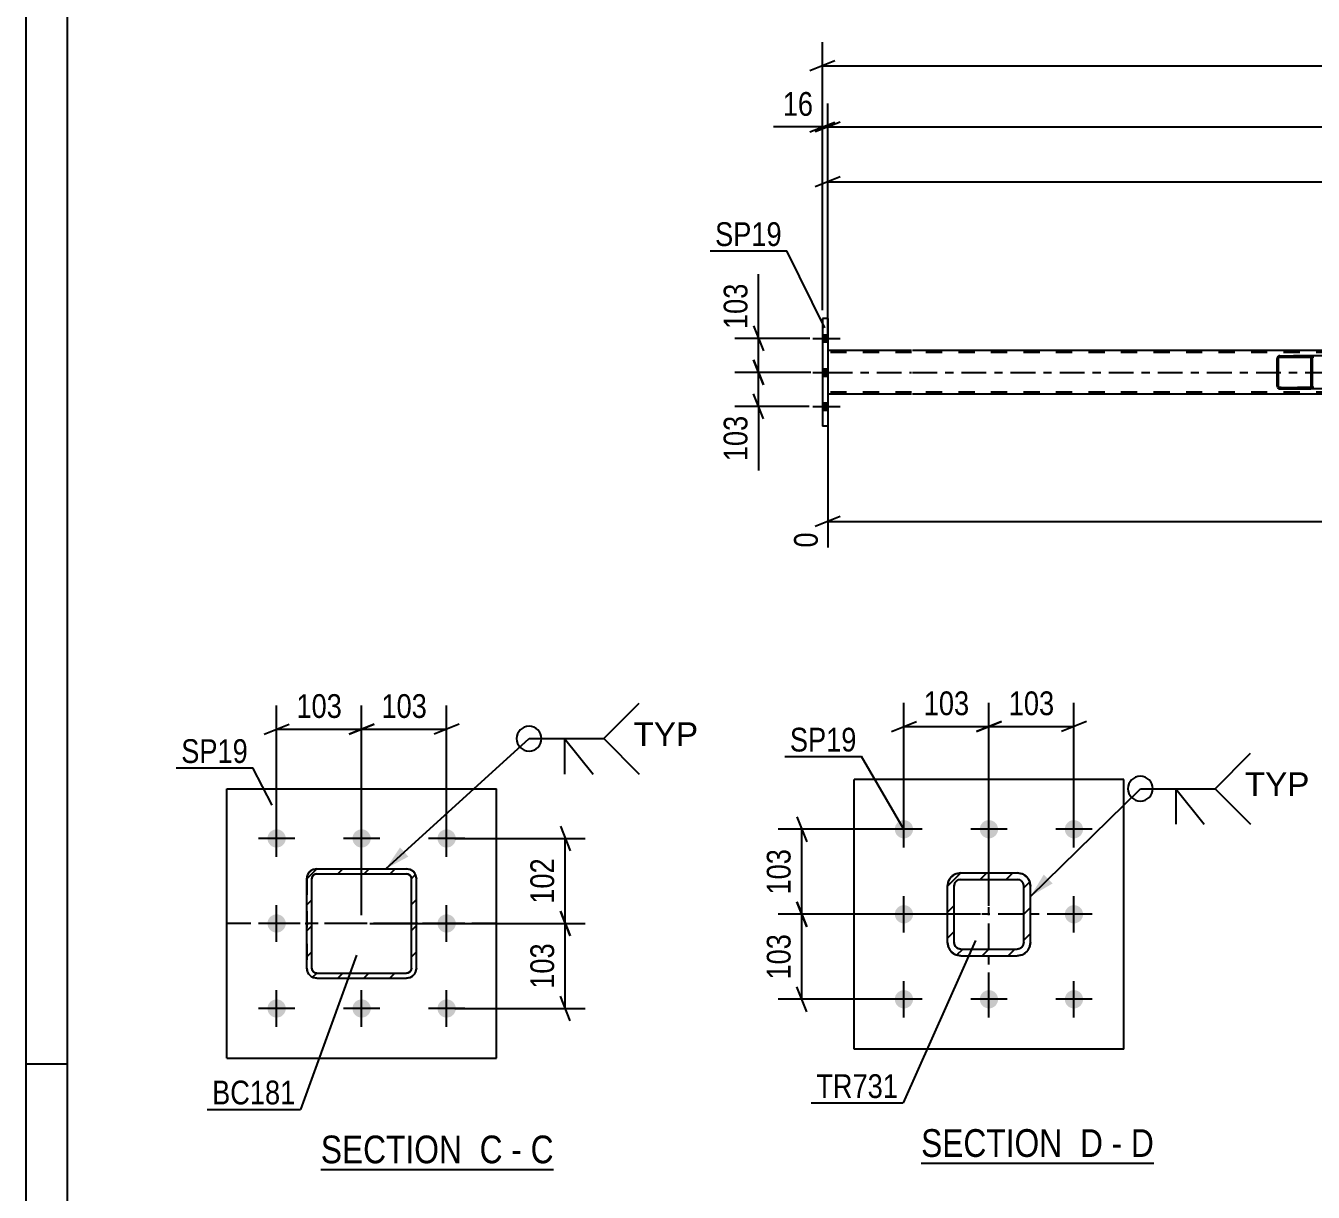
# Model space of a CAD drawing. Header units: millimetres. Extents: x 0 to 841, y 0 to 594.
# Drawn here: x 0 to 155.2, y 133.6 to 274.2 of the extents above; entities that cross this region are included whole.
import ezdxf

# ---------------------------------------------------------------- set-up
doc = ezdxf.new("R2010")
doc.units = ezdxf.units.MM
doc.linetypes.add('DXK_LINE_DOT2', pattern=[3.9198, 1.9599, -1.9599])
doc.linetypes.add('DXK_LINE_DOT3', pattern=[5.9187, 2.979, -0.9799, 0.9799, -0.9799])
doc.styles.add('Arial', font='ARIAL.TTF', dxfattribs={"height": 0.2})
doc.styles.add('Arial Narrow', font='ARIALN.TTF', dxfattribs={"height": 0.2})

# ---------------------------------------------------------------- blocks, each defined once
blk = doc.blocks.new('Unknown-318887466-18 - 7377')
at = {"color": 6, "linetype": 'Continuous'}
blk.add_line((107.96, 137.08), (136.03, 137.08), dxfattribs=at)
at = {"color": 0, "linetype": 'Continuous'}
for points in [[(126.07, 137.83), (126.07, 141.33), (107.96, 141.33), (107.96, 137.83)], [(129.89, 137.83), (129.89, 141.33), (127.12, 141.33), (127.12, 137.83)], [(132.21, 137.83), (132.21, 141.33), (130.94, 141.33), (130.94, 137.83)], [(136.03, 137.83), (136.03, 141.33), (133.26, 141.33), (133.26, 137.83)]]:
    blk.add_wipeout(points, dxfattribs=at)
at = {"color": 7, "linetype": 'Continuous', "style": 'Arial Narrow'}
for s, p in [('SECTION ', (107.96, 137.83)), ('D', (127.12, 137.83)), ('D', (133.26, 137.83)), ('-', (130.94, 137.83))]:
    blk.add_text(s, height=3.34, dxfattribs=at).set_placement(p)
blk = doc.blocks.new('Unknown-318887466-1133')
at = {"color": 5, "linetype": 'Continuous'}
for p, q in [((0, 594), (0, 0)), ((5, 589), (5, 5)), ((5, 149), (0, 149))]:
    blk.add_line(p, q, dxfattribs=at)
blk = doc.blocks.new('Unknown-318887466-13 - 2100')
at = {"color": 6, "linetype": 'Continuous'}
blk.add_line((35.58, 136.31), (63.65, 136.31), dxfattribs=at)
at = {"color": 0, "linetype": 'Continuous'}
for points in [[(53.68, 137.06), (53.68, 140.56), (35.58, 140.56), (35.58, 137.06)], [(57.5, 137.06), (57.5, 140.56), (54.73, 140.56), (54.73, 137.06)], [(59.83, 137.06), (59.83, 140.56), (58.55, 140.56), (58.55, 137.06)], [(63.65, 137.06), (63.65, 140.56), (60.88, 140.56), (60.88, 137.06)]]:
    blk.add_wipeout(points, dxfattribs=at)
at = {"color": 7, "linetype": 'Continuous', "style": 'Arial Narrow'}
for s, p in [('SECTION ', (35.58, 137.06)), ('C', (54.73, 137.06)), ('C', (60.88, 137.06)), ('-', (58.55, 137.06))]:
    blk.add_text(s, height=3.34, dxfattribs=at).set_placement(p)
blk = doc.blocks.new('Part-318887466-7411 - 7377')
at = {"color": 2, "linetype": 'Continuous'}
for p, q in [((132.39, 183.33), (99.89, 183.33)), ((99.89, 150.83), (99.89, 183.33)), ((132.39, 150.83), (132.39, 183.33)), ((132.39, 150.83), (99.89, 150.83))]:
    blk.add_line(p, q, dxfattribs=at)
blk = doc.blocks.new('Bolt-318887466-7487 - 7377')
at = {"linetype": 'Continuous'}
for points in [[(105.89, 176.23, -1), (105.89, 178.43, -1)], [(116.14, 176.23, -1), (116.14, 178.43, -1)], [(126.39, 176.23, -1), (126.39, 178.43, -1)], [(105.89, 165.98, -1), (105.89, 168.18, -1)], [(126.39, 165.98, -1), (126.39, 168.18, -1)], [(105.89, 155.73, -1), (105.89, 157.93, -1)], [(116.14, 155.73, -1), (116.14, 157.93, -1)], [(126.39, 155.73, -1), (126.39, 157.93, -1)]]:
    blk.add_hatch(color=1, dxfattribs=at).paths.add_polyline_path(points)
at = {"color": 1, "linetype": 'Continuous'}
for p, q in [((105.89, 175.13), (105.89, 179.53)), ((116.14, 175.13), (116.14, 179.53)), ((126.39, 175.13), (126.39, 179.53)), ((108.09, 177.33), (103.69, 177.33)), ((118.34, 177.33), (113.94, 177.33)), ((128.59, 177.33), (124.19, 177.33)), ((105.89, 164.88), (105.89, 169.28)), ((126.39, 164.88), (126.39, 169.28)), ((108.09, 167.08), (103.69, 167.08)), ((128.59, 167.08), (124.19, 167.08)), ((105.89, 154.63), (105.89, 159.03)), ((116.14, 154.63), (116.14, 159.03)), ((126.39, 154.63), (126.39, 159.03)), ((108.09, 156.83), (103.69, 156.83)), ((118.34, 156.83), (113.94, 156.83)), ((128.59, 156.83), (124.19, 156.83))]:
    blk.add_line(p, q, dxfattribs=at)
blk = doc.blocks.new('Part-318887466-7530 - 7377')
at = {"linetype": 'Continuous'}
h = blk.add_hatch(dxfattribs=at)
h.set_pattern_fill('', scale=0.7, style=0, pattern_type=0)
h.set_pattern_definition([(45, (112.7427, 172.0783), (-1.57154, 1.57154), [])])
h.paths.add_polyline_path([(119.54, 172.08), (112.74, 172.08), (112.13, 171.96), (111.61, 171.61), (111.26, 171.09), (111.14, 170.48), (111.14, 163.68), (111.26, 163.07), (111.61, 162.55), (112.13, 162.2), (112.74, 162.08), (119.54, 162.08), (120.15, 162.2), (120.67, 162.55), (121.02, 163.07), (121.14, 163.68), (121.14, 170.48), (121.02, 171.09), (120.67, 171.61), (120.15, 171.96)])
h.paths.add_polyline_path([(120.28, 170.78), (120.34, 170.48), (120.34, 163.68), (120.28, 163.37), (120.11, 163.11), (119.85, 162.94), (119.54, 162.88), (112.74, 162.88), (112.44, 162.94), (112.18, 163.11), (112, 163.37), (111.94, 163.68), (111.94, 170.48), (112, 170.78), (112.18, 171.04), (112.44, 171.22), (112.74, 171.28), (119.54, 171.28), (119.85, 171.22), (120.11, 171.04)])
at = {"color": 7, "linetype": 'DXK_LINE_DOT3'}
for p, q in [((116.14, 157.08), (116.14, 177.08)), ((126.14, 167.08), (106.14, 167.08))]:
    blk.add_line(p, q, dxfattribs=at)
at = {"color": 7, "linetype": 'DXK_LINE_DOT2'}
for p, q in [((111.14, 170.48), (111.26, 171.09)), ((112, 170.78), (111.94, 170.48)), ((112.13, 171.96), (112.74, 172.08)), ((112.74, 171.28), (112.44, 171.22)), ((112.74, 172.08), (119.54, 172.08)), ((112.74, 171.28), (119.54, 171.28)), ((119.54, 172.08), (120.15, 171.96)), ((119.85, 171.22), (119.54, 171.28)), ((120.34, 170.48), (120.28, 170.78)), ((121.02, 171.09), (121.14, 170.48)), ((111.14, 163.68), (111.14, 170.48)), ((111.94, 163.68), (111.94, 170.48)), ((120.34, 163.68), (120.34, 170.48)), ((121.14, 163.68), (121.14, 170.48)), ((111.26, 163.07), (111.14, 163.68)), ((111.94, 163.68), (112, 163.37)), ((120.28, 163.37), (120.34, 163.68)), ((121.14, 163.68), (121.02, 163.07)), ((112.74, 162.08), (112.13, 162.2)), ((112.44, 162.94), (112.74, 162.88)), ((112.74, 162.88), (119.54, 162.88)), ((112.74, 162.08), (119.54, 162.08)), ((119.54, 162.88), (119.85, 162.94)), ((120.15, 162.2), (119.54, 162.08))]:
    blk.add_line(p, q, dxfattribs=at)
at = {"color": 2, "linetype": 'Continuous'}
for p, q in [((111.26, 171.09), (111.14, 170.48)), ((111.94, 170.48), (112, 170.78)), ((112.74, 172.08), (112.13, 171.96)), ((112.44, 171.22), (112.74, 171.28)), ((112.74, 172.08), (119.54, 172.08)), ((112.74, 171.28), (119.54, 171.28)), ((120.15, 171.96), (119.54, 172.08)), ((119.54, 171.28), (119.85, 171.22)), ((120.28, 170.78), (120.34, 170.48)), ((121.14, 170.48), (121.02, 171.09)), ((111.14, 163.68), (111.14, 170.48)), ((111.94, 163.68), (111.94, 170.48)), ((120.34, 163.68), (120.34, 170.48)), ((121.14, 163.68), (121.14, 170.48)), ((111.14, 163.68), (111.26, 163.07)), ((112, 163.37), (111.94, 163.68)), ((120.34, 163.68), (120.28, 163.37)), ((121.02, 163.07), (121.14, 163.68)), ((112.13, 162.2), (112.74, 162.08)), ((112.74, 162.88), (112.44, 162.94)), ((112.74, 162.88), (119.54, 162.88)), ((112.74, 162.08), (119.54, 162.08)), ((119.85, 162.94), (119.54, 162.88)), ((119.54, 162.08), (120.15, 162.2))]:
    blk.add_line(p, q, dxfattribs=at)
at = {"color": 7, "linetype": 'DXK_LINE_DOT2'}
for centre, radius, start, end in [((112.74, 170.48), 1.6, 112.5, 157.5), ((112.74, 170.48), 0.8, 112.5, 157.5), ((119.54, 170.48), 0.8, 22.5, 67.5), ((119.54, 170.48), 1.6, 22.5, 67.5), ((112.74, 163.68), 1.6, 202.5, 247.5), ((112.74, 163.68), 0.8, 202.5, 247.5), ((119.54, 163.68), 0.8, 292.5, 337.5), ((119.54, 163.68), 1.6, 292.5, 337.5)]:
    blk.add_arc(centre, radius, start, end, dxfattribs=at)
at = {"color": 2, "linetype": 'Continuous'}
for centre, radius, start, end in [((112.74, 170.48), 1.6, 112.5, 157.5), ((112.74, 170.48), 0.8, 112.5, 157.5), ((119.54, 170.48), 0.8, 22.5, 67.5), ((119.54, 170.48), 1.6, 22.5, 67.5), ((112.74, 163.68), 1.6, 202.5, 247.5), ((112.74, 163.68), 0.8, 202.5, 247.5), ((119.54, 163.68), 0.8, 292.5, 337.5), ((119.54, 163.68), 1.6, 292.5, 337.5)]:
    blk.add_arc(centre, radius, start, end, dxfattribs=at)
blk = doc.blocks.new('Bolt-318887466-3123 - 3094')
at = {"linetype": 'Continuous'}
for points in [[(96.7, 236.07), (96.7, 236.95), (96.06, 236.95), (96.06, 236.07)], [(96.7, 236.07), (96.7, 236.95), (96.06, 236.95), (96.06, 236.07)], [(96.7, 236.07), (96.7, 236.95), (96.06, 236.95), (96.06, 236.07)], [(96.7, 231.97), (96.7, 232.85), (96.06, 232.85), (96.06, 231.97)], [(96.7, 231.97), (96.7, 232.85), (96.06, 232.85), (96.06, 231.97)], [(96.7, 227.87), (96.7, 228.75), (96.06, 228.75), (96.06, 227.87)], [(96.7, 227.87), (96.7, 228.75), (96.06, 228.75), (96.06, 227.87)], [(96.7, 227.87), (96.7, 228.75), (96.06, 228.75), (96.06, 227.87)]]:
    blk.add_hatch(color=1, dxfattribs=at).paths.add_polyline_path(points)
at = {"color": 1, "linetype": 'Continuous'}
for p, q in [((94.9, 236.51), (98.22, 236.51)), ((94.9, 236.51), (98.22, 236.51)), ((94.9, 236.51), (98.22, 236.51)), ((96.06, 236.95), (96.7, 236.95)), ((96.06, 236.95), (96.7, 236.95)), ((96.06, 236.95), (96.7, 236.95)), ((96.06, 236.07), (96.7, 236.07)), ((96.06, 236.07), (96.7, 236.07)), ((96.06, 236.07), (96.7, 236.07)), ((94.9, 232.41), (98.22, 232.41)), ((94.9, 232.41), (98.22, 232.41)), ((96.06, 232.85), (96.7, 232.85)), ((96.06, 232.85), (96.7, 232.85)), ((96.06, 231.97), (96.7, 231.97)), ((96.06, 231.97), (96.7, 231.97)), ((94.9, 228.31), (98.22, 228.31)), ((94.9, 228.31), (98.22, 228.31)), ((94.9, 228.31), (98.22, 228.31)), ((96.06, 228.75), (96.7, 228.75)), ((96.06, 228.75), (96.7, 228.75)), ((96.06, 228.75), (96.7, 228.75)), ((96.06, 227.87), (96.7, 227.87)), ((96.06, 227.87), (96.7, 227.87)), ((96.06, 227.87), (96.7, 227.87))]:
    blk.add_line(p, q, dxfattribs=at)
blk = doc.blocks.new('Part-318887466-3238 - 3094')
at = {"linetype": 'Continuous'}
h = blk.add_hatch(dxfattribs=at)
h.set_pattern_fill('', scale=0.7, style=0, pattern_type=0)
h.set_pattern_definition([(45, (155.1198, 234.2122), (-1.57154, 1.57154), [])])
h.paths.add_polyline_path([(155.15, 234.09), (155.12, 234.21), (155.05, 234.32), (154.94, 234.39), (154.81, 234.41), (151.23, 234.41), (151.1, 234.39), (150.99, 234.32), (150.91, 234.21), (150.89, 234.09), (150.89, 230.73), (150.91, 230.61), (150.99, 230.5), (151.1, 230.43), (151.23, 230.41), (154.81, 230.41), (154.94, 230.43), (155.05, 230.5), (155.12, 230.61), (155.15, 230.73)])
h.paths.add_polyline_path([(154.96, 230.67), (154.93, 230.62), (154.87, 230.58), (154.81, 230.57), (151.23, 230.57), (151.16, 230.58), (151.11, 230.62), (151.07, 230.67), (151.06, 230.73), (151.06, 234.09), (151.07, 234.15), (151.11, 234.2), (151.16, 234.24), (151.23, 234.25), (154.81, 234.25), (154.87, 234.24), (154.93, 234.2), (154.96, 234.15), (154.98, 234.09), (154.98, 230.73)])
at = {"color": 2, "linetype": 'Continuous'}
for p, q in [((150.91, 234.21), (150.89, 234.09)), ((150.89, 230.73), (150.89, 234.09)), ((151.06, 234.09), (151.07, 234.15)), ((151.06, 230.73), (151.06, 234.09)), ((151.07, 234.15), (151.11, 234.2)), ((151.23, 234.41), (151.1, 234.39)), ((151.11, 234.2), (151.16, 234.24)), ((151.16, 234.24), (151.23, 234.25)), ((151.23, 234.41), (154.81, 234.41)), ((151.23, 234.25), (154.81, 234.25)), ((162.5, 234.41), (154.81, 234.41)), ((154.94, 234.39), (154.81, 234.41)), ((154.81, 234.25), (154.87, 234.24)), ((154.87, 234.24), (154.93, 234.2)), ((154.93, 234.2), (154.96, 234.15)), ((154.96, 234.15), (154.98, 234.09)), ((154.98, 230.73), (154.98, 234.09)), ((155.15, 234.09), (155.12, 234.21)), ((155.15, 230.73), (155.15, 234.09)), ((150.89, 230.73), (150.91, 230.61)), ((151.07, 230.67), (151.06, 230.73)), ((151.11, 230.62), (151.07, 230.67)), ((151.1, 230.43), (151.23, 230.41)), ((151.16, 230.58), (151.11, 230.62)), ((151.23, 230.57), (151.16, 230.58)), ((151.23, 230.57), (154.81, 230.57)), ((151.23, 230.41), (154.81, 230.41)), ((154.87, 230.58), (154.81, 230.57)), ((154.81, 230.41), (154.94, 230.43)), ((162.5, 230.41), (154.81, 230.41)), ((154.93, 230.62), (154.87, 230.58)), ((154.96, 230.67), (154.93, 230.62)), ((154.98, 230.73), (154.96, 230.67)), ((155.12, 230.61), (155.15, 230.73))]:
    blk.add_line(p, q, dxfattribs=at)
at = {"color": 7, "linetype": 'DXK_LINE_DOT2'}
for p, q in [((154.81, 234.41), (151.23, 234.41)), ((163.15, 234.25), (151.23, 234.25)), ((159.24, 234.09), (159.26, 234.21)), ((159.24, 230.73), (159.24, 234.09)), ((159.42, 234.15), (159.41, 234.09)), ((159.41, 230.73), (159.41, 234.09)), ((159.46, 234.2), (159.42, 234.15)), ((159.45, 234.39), (159.58, 234.41)), ((159.51, 234.24), (159.46, 234.2)), ((159.58, 234.25), (159.51, 234.24)), ((163.15, 234.41), (162.5, 234.41)), ((163.15, 234.41), (163.28, 234.39)), ((163.22, 234.24), (163.15, 234.25)), ((163.27, 234.2), (163.22, 234.24)), ((163.31, 234.15), (163.27, 234.2)), ((163.32, 234.09), (163.31, 234.15)), ((163.32, 230.73), (163.32, 234.09)), ((163.47, 234.21), (163.49, 234.09)), ((163.49, 230.73), (163.49, 234.09)), ((163.15, 230.57), (151.23, 230.57)), ((154.81, 230.41), (151.23, 230.41)), ((159.26, 230.61), (159.24, 230.73)), ((159.41, 230.73), (159.42, 230.67)), ((159.42, 230.67), (159.46, 230.62)), ((159.58, 230.41), (159.45, 230.43)), ((159.46, 230.62), (159.47, 230.61)), ((159.47, 230.61), (159.51, 230.58)), ((159.51, 230.58), (159.58, 230.57)), ((163.15, 230.41), (162.5, 230.41)), ((163.15, 230.57), (163.22, 230.58)), ((163.28, 230.43), (163.15, 230.41)), ((163.22, 230.58), (163.27, 230.62)), ((163.27, 230.62), (163.31, 230.67)), ((163.31, 230.67), (163.32, 230.73)), ((163.49, 230.71), (163.47, 230.61)), ((163.49, 230.73), (163.49, 230.71))]:
    blk.add_line(p, q, dxfattribs=at)
at = {"color": 2, "linetype": 'Continuous'}
for centre, start, end in [((151.22, 234.08), 110.7583, 155.68), ((154.82, 234.08), 24.32, 69.2417), ((151.22, 230.74), 204.32, 249.2417), ((154.82, 230.74), 290.7583, 335.68)]:
    blk.add_arc(centre, 0.331, start, end, dxfattribs=at)
at = {"color": 7, "linetype": 'DXK_LINE_DOT2'}
for centre, start, end in [((159.57, 234.08), 110.7583, 155.68), ((163.17, 234.08), 24.32, 69.2417), ((159.57, 230.74), 204.32, 249.2417), ((163.17, 230.74), 290.7583, 335.68)]:
    blk.add_arc(centre, 0.331, start, end, dxfattribs=at)
blk = doc.blocks.new('Part-318887466-3174 - 3094')
at = {"color": 2, "linetype": 'Continuous'}
for p, q in [((106.82, 235.05), (96.7, 235.05)), ((244.7, 235.05), (106.92, 235.05)), ((106.82, 229.77), (96.7, 229.77)), ((244.7, 229.77), (106.92, 229.77))]:
    blk.add_line(p, q, dxfattribs=at)
at = {"color": 7, "linetype": 'DXK_LINE_DOT2'}
for p, q in [((96.7, 235.05), (96.7, 229.77)), ((106.82, 234.81), (96.7, 234.81)), ((769.03, 234.81), (106.92, 234.81)), ((106.82, 230.01), (96.7, 230.01)), ((769.03, 230.01), (106.92, 230.01))]:
    blk.add_line(p, q, dxfattribs=at)
at = {"color": 7, "linetype": 'DXK_LINE_DOT3'}
for p, q in [((96.7, 232.41), (106.82, 232.41)), ((106.92, 232.41), (769.03, 232.41))]:
    blk.add_line(p, q, dxfattribs=at)
blk = doc.blocks.new('Part-318887466-3244 - 3094')
at = {"color": 2, "linetype": 'Continuous'}
for p, q in [((96.7, 238.91), (96.06, 238.91)), ((96.06, 238.91), (96.06, 225.91)), ((96.7, 238.91), (96.7, 225.91)), ((96.7, 225.91), (96.06, 225.91))]:
    blk.add_line(p, q, dxfattribs=at)
blk = doc.blocks.new('Part-318887466-2127 - 2100')
at = {"linetype": 'Continuous'}
for points in [[(33.9, 165.87, -1), (33.9, 166.07, -1)], [(47.1, 165.87, -1), (47.1, 166.07, -1)]]:
    blk.add_hatch(color=30, dxfattribs=at).paths.add_polyline_path(points)
at = {"color": 2, "linetype": 'Continuous'}
for p, q in [((24.25, 149.72), (24.25, 182.22)), ((24.25, 182.22), (56.75, 182.22)), ((56.75, 149.72), (56.75, 182.22)), ((24.25, 149.72), (56.75, 149.72))]:
    blk.add_line(p, q, dxfattribs=at)
at = {"color": 7, "linetype": 'DXK_LINE_DOT3'}
blk.add_line((56.75, 165.97), (24.25, 165.97), dxfattribs=at)
at = {"color": 30, "linetype": 'DXK_LINE_DOT3'}
blk.add_line((47.1, 165.97), (33.9, 165.97), dxfattribs=at)
at = {"color": 30, "linetype": 'Continuous'}
for centre in [(33.9, 165.97), (47.1, 165.97)]:
    blk.add_circle(centre, 0.1, dxfattribs=at)
blk = doc.blocks.new('Bolt-318887466-2111 - 2100')
at = {"linetype": 'Continuous'}
for points in [[(30.25, 175.12, -1), (30.25, 177.32, -1)], [(40.5, 175.12, -1), (40.5, 177.32, -1)], [(50.75, 175.12, -1), (50.75, 177.32, -1)], [(30.25, 164.87, -1), (30.25, 167.07, -1)], [(50.75, 164.87, -1), (50.75, 167.07, -1)], [(30.25, 154.62, -1), (30.25, 156.82, -1)], [(40.5, 154.62, -1), (40.5, 156.82, -1)], [(50.75, 154.62, -1), (50.75, 156.82, -1)]]:
    blk.add_hatch(color=1, dxfattribs=at).paths.add_polyline_path(points)
at = {"color": 1, "linetype": 'Continuous'}
for p, q in [((30.25, 174.02), (30.25, 178.42)), ((40.5, 174.02), (40.5, 178.42)), ((50.75, 174.02), (50.75, 178.42)), ((32.45, 176.22), (28.05, 176.22)), ((42.7, 176.22), (38.3, 176.22)), ((52.95, 176.22), (48.55, 176.22)), ((30.25, 163.77), (30.25, 168.17)), ((50.75, 163.77), (50.75, 168.17)), ((32.45, 165.97), (28.05, 165.97)), ((52.95, 165.97), (48.55, 165.97)), ((30.25, 153.52), (30.25, 157.92)), ((40.5, 153.52), (40.5, 157.92)), ((50.75, 153.52), (50.75, 157.92)), ((32.45, 155.72), (28.05, 155.72)), ((42.7, 155.72), (38.3, 155.72)), ((52.95, 155.72), (48.55, 155.72))]:
    blk.add_line(p, q, dxfattribs=at)
blk = doc.blocks.new('Part-318887466-2219 - 2100')
at = {"linetype": 'Continuous'}
h = blk.add_hatch(dxfattribs=at)
h.set_pattern_fill('', scale=0.7, style=0, pattern_type=0)
h.set_pattern_definition([(45, (35.1023, 172.5697), (-1.57154, 1.57154), [])])
h.paths.add_polyline_path([(45.9, 172.57), (35.1, 172.57), (34.64, 172.48), (34.25, 172.22), (33.99, 171.83), (33.9, 171.37), (33.9, 160.57), (33.99, 160.11), (34.25, 159.72), (34.64, 159.46), (35.1, 159.37), (45.9, 159.37), (46.36, 159.46), (46.75, 159.72), (47.01, 160.11), (47.1, 160.57), (47.1, 171.37), (47.01, 171.83), (46.75, 172.22), (46.36, 172.48)])
h.paths.add_polyline_path([(46.46, 171.6), (46.5, 171.37), (46.5, 160.57), (46.46, 160.34), (46.33, 160.15), (46.13, 160.02), (45.9, 159.97), (35.1, 159.97), (34.87, 160.02), (34.68, 160.15), (34.55, 160.34), (34.5, 160.57), (34.5, 171.37), (34.55, 171.6), (34.68, 171.79), (34.87, 171.92), (35.1, 171.97), (45.9, 171.97), (46.13, 171.92), (46.33, 171.79)])
at = {"color": 7, "linetype": 'DXK_LINE_DOT2'}
for p, q in [((34.64, 172.48), (35.1, 172.57)), ((35.1, 172.57), (45.9, 172.57)), ((45.9, 172.57), (46.36, 172.48)), ((33.9, 171.37), (33.99, 171.83)), ((33.9, 171.37), (33.9, 160.57)), ((34.55, 171.6), (34.5, 171.37)), ((34.5, 160.57), (34.5, 171.37)), ((34.68, 171.79), (34.55, 171.6)), ((34.87, 171.92), (34.68, 171.79)), ((35.1, 171.97), (34.87, 171.92)), ((35.1, 171.97), (45.9, 171.97)), ((46.13, 171.92), (45.9, 171.97)), ((46.33, 171.79), (46.13, 171.92)), ((46.46, 171.6), (46.33, 171.79)), ((46.5, 171.37), (46.46, 171.6)), ((46.5, 160.57), (46.5, 171.37)), ((47.01, 171.83), (47.1, 171.37)), ((47.1, 160.57), (47.1, 171.37)), ((33.99, 160.11), (33.9, 160.57)), ((34.5, 160.57), (34.55, 160.34)), ((34.55, 160.34), (34.68, 160.15)), ((34.68, 160.15), (34.87, 160.02)), ((34.87, 160.02), (35.1, 159.97)), ((35.1, 159.97), (45.9, 159.97)), ((45.9, 159.97), (46.13, 160.02)), ((46.13, 160.02), (46.33, 160.15)), ((46.33, 160.15), (46.46, 160.34)), ((46.46, 160.34), (46.5, 160.57)), ((47.1, 160.57), (47.01, 160.11)), ((35.1, 159.37), (34.64, 159.46)), ((35.1, 159.37), (45.9, 159.37)), ((46.36, 159.46), (45.9, 159.37))]:
    blk.add_line(p, q, dxfattribs=at)
at = {"color": 2, "linetype": 'Continuous'}
for p, q in [((35.1, 172.57), (34.64, 172.48)), ((35.1, 172.57), (35.1, 172.57)), ((35.1, 172.57), (45.9, 172.57)), ((45.9, 172.57), (45.9, 172.57)), ((46.36, 172.48), (45.9, 172.57)), ((33.99, 171.83), (33.9, 171.37)), ((33.9, 171.37), (33.9, 171.37)), ((33.9, 160.57), (33.9, 171.37)), ((34.5, 171.37), (34.55, 171.6)), ((34.5, 171.37), (34.5, 171.37)), ((34.5, 160.57), (34.5, 171.37)), ((34.55, 171.6), (34.68, 171.79)), ((34.68, 171.79), (34.87, 171.92)), ((34.87, 171.92), (35.1, 171.97)), ((35.1, 171.97), (35.1, 171.97)), ((35.1, 171.97), (45.9, 171.97)), ((45.9, 171.97), (45.9, 171.97)), ((45.9, 171.97), (46.13, 171.92)), ((46.13, 171.92), (46.33, 171.79)), ((46.33, 171.79), (46.46, 171.6)), ((46.46, 171.6), (46.5, 171.37)), ((46.5, 171.37), (46.5, 171.37)), ((46.5, 160.57), (46.5, 171.37)), ((47.1, 171.37), (47.01, 171.83)), ((47.1, 171.37), (47.1, 171.37)), ((47.1, 160.57), (47.1, 171.37)), ((33.9, 160.57), (33.9, 160.57)), ((33.9, 160.57), (33.99, 160.11)), ((34.5, 160.57), (34.5, 160.57)), ((34.55, 160.34), (34.5, 160.57)), ((34.68, 160.15), (34.55, 160.34)), ((34.87, 160.02), (34.68, 160.15)), ((35.1, 159.97), (34.87, 160.02)), ((35.1, 159.97), (35.1, 159.97)), ((35.1, 159.97), (45.9, 159.97)), ((46.13, 160.02), (45.9, 159.97)), ((45.9, 159.97), (45.9, 159.97)), ((46.33, 160.15), (46.13, 160.02)), ((46.46, 160.34), (46.33, 160.15)), ((46.5, 160.57), (46.46, 160.34)), ((46.5, 160.57), (46.5, 160.57)), ((47.01, 160.11), (47.1, 160.57)), ((47.1, 160.57), (47.1, 160.57)), ((34.64, 159.46), (35.1, 159.37)), ((35.1, 159.37), (35.1, 159.37)), ((35.1, 159.37), (45.9, 159.37)), ((45.9, 159.37), (46.36, 159.46)), ((45.9, 159.37), (45.9, 159.37))]:
    blk.add_line(p, q, dxfattribs=at)
at = {"color": 7, "linetype": 'DXK_LINE_DOT3'}
blk.add_line((40.5, 165.97), (40.5, 165.97), dxfattribs=at)
at = {"color": 7, "linetype": 'DXK_LINE_DOT2'}
for centre, start, end in [((35.1, 171.37), 112.5, 157.5), ((45.9, 171.37), 22.5, 67.5), ((35.1, 160.57), 202.5, 247.5), ((45.9, 160.57), 292.5, 337.5)]:
    blk.add_arc(centre, 1.2, start, end, dxfattribs=at)
at = {"color": 2, "linetype": 'Continuous'}
for centre, start, end in [((35.1, 171.37), 112.5, 157.5), ((45.9, 171.37), 22.5, 67.5), ((35.1, 160.57), 202.5, 247.5), ((45.9, 160.57), 292.5, 337.5)]:
    blk.add_arc(centre, 1.2, start, end, dxfattribs=at)
blk = doc.blocks.new('StraightDimension-318887466-7549 - 7377')
at = {"color": 7, "linetype": 'Continuous'}
for p, q in [((116.14, 168.08), (116.14, 192.58)), ((126.39, 178.33), (126.39, 192.58)), ((114.64, 189.13), (117.64, 190.33)), ((116.14, 189.73), (126.39, 189.73)), ((127.89, 190.33), (124.89, 189.13))]:
    blk.add_line(p, q, dxfattribs=at)
at = {"color": 0}
blk.add_wipeout([(124.61, 190.48), (124.61, 194.68), (117.93, 194.68), (117.93, 190.48)], dxfattribs=at)
at = {"color": 3, "style": 'Arial Narrow'}
blk.add_text('103', height=2.863, dxfattribs=at).set_placement((118.53, 191.08))
blk = doc.blocks.new('StraightDimension-318887466-7562 - 7377')
at = {"color": 7, "linetype": 'Continuous'}
for p, q in [((105.89, 178.33), (105.89, 192.58)), ((116.14, 168.08), (116.14, 192.58)), ((104.39, 189.13), (107.39, 190.33)), ((105.89, 189.73), (116.14, 189.73)), ((117.64, 190.33), (114.64, 189.13))]:
    blk.add_line(p, q, dxfattribs=at)
at = {"color": 0}
blk.add_wipeout([(114.36, 190.48), (114.36, 194.68), (107.68, 194.68), (107.68, 190.48)], dxfattribs=at)
at = {"color": 3, "style": 'Arial Narrow'}
blk.add_text('103', height=2.863, dxfattribs=at).set_placement((108.28, 191.08))
blk = doc.blocks.new('StraightDimension-318887466-7576 - 7377')
at = {"color": 7, "linetype": 'Continuous'}
for p, q in [((92.97, 178.83), (94.17, 175.83)), ((104.89, 177.33), (90.72, 177.33)), ((93.57, 167.08), (93.57, 177.33)), ((94.17, 165.58), (92.97, 168.58)), ((115.14, 167.08), (90.72, 167.08))]:
    blk.add_line(p, q, dxfattribs=at)
at = {"color": 0}
blk.add_wipeout([(92.82, 175.55), (88.62, 175.55), (88.62, 168.86), (92.82, 168.86)], dxfattribs=at)
at = {"color": 3, "style": 'Arial Narrow'}
blk.add_text('103', height=2.863, rotation=90.0002, dxfattribs=at).set_placement((92.22, 169.46))
blk = doc.blocks.new('StraightDimension-318887466-7589 - 7377')
at = {"color": 7, "linetype": 'Continuous'}
for p, q in [((92.97, 168.58), (94.17, 165.58)), ((115.14, 167.08), (90.72, 167.08)), ((93.57, 156.83), (93.57, 167.08)), ((104.89, 156.83), (90.72, 156.83)), ((94.17, 155.33), (92.97, 158.33))]:
    blk.add_line(p, q, dxfattribs=at)
at = {"color": 0}
blk.add_wipeout([(92.82, 165.3), (88.62, 165.3), (88.62, 158.61), (92.82, 158.61)], dxfattribs=at)
at = {"color": 3, "style": 'Arial Narrow'}
blk.add_text('103', height=2.863, rotation=90.0002, dxfattribs=at).set_placement((92.22, 159.21))
blk = doc.blocks.new('StraightDimension-318887466-3461 - 3094')
at = {"color": 7, "linetype": 'Continuous'}
for p, q in [((87.77, 238.01), (88.97, 235.01)), ((94.53, 236.51), (85.52, 236.51)), ((88.37, 232.41), (88.37, 236.51)), ((88.97, 230.91), (87.77, 233.91)), ((94.66, 232.41), (85.52, 232.41))]:
    blk.add_line(p, q, dxfattribs=at)
at = {"color": 0}
blk.add_wipeout([(87.62, 243.72), (83.42, 243.72), (83.42, 237.03), (87.62, 237.03)], dxfattribs=at)
at = {"color": 7, "linetype": 'Continuous'}
blk.add_line((88.37, 236.51), (88.37, 244.24), dxfattribs=at)
blk.add_line((88.37, 236.51), (88.37, 244.24), dxfattribs=at)
at = {"color": 3, "style": 'Arial Narrow'}
blk.add_text('103', height=2.863, rotation=90.0002, dxfattribs=at).set_placement((87.02, 237.63))
blk = doc.blocks.new('StraightDimension-318887466-3456 - 3094')
at = {"color": 7, "linetype": 'Continuous'}
for p, q in [((96.7, 236.05), (96.7, 258.22)), ((245.5, 244.45), (245.5, 258.22)), ((98.2, 255.97), (95.2, 254.77)), ((96.7, 255.37), (245.5, 255.37)), ((244, 254.77), (247, 255.97))]:
    blk.add_line(p, q, dxfattribs=at)
at = {"color": 0}
blk.add_wipeout([(175.36, 256.12), (175.36, 260.32), (166.84, 260.32), (166.84, 256.12)], dxfattribs=at)
at = {"color": 3, "style": 'Arial Narrow'}
blk.add_text('3793', height=2.863, dxfattribs=at).set_placement((167.44, 256.72))
blk = doc.blocks.new('StraightDimension-318887466-3431 - 3094')
at = {"color": 7, "linetype": 'Continuous'}
for p, q in [((96.06, 239.91), (96.06, 272.21)), ((97.56, 269.96), (94.56, 268.76)), ((96.06, 269.36), (779.89, 269.36))]:
    blk.add_line(p, q, dxfattribs=at)
blk = doc.blocks.new('StraightDimension-318887466-3474 - 3094')
at = {"color": 7, "linetype": 'Continuous'}
for p, q in [((87.77, 233.91), (88.97, 230.91)), ((94.66, 232.41), (85.52, 232.41)), ((88.37, 228.31), (88.37, 232.41)), ((88.97, 226.81), (87.77, 229.81)), ((94.47, 228.31), (85.52, 228.31))]:
    blk.add_line(p, q, dxfattribs=at)
at = {"color": 0}
blk.add_wipeout([(87.62, 227.78), (83.42, 227.78), (83.42, 221.1), (87.62, 221.1)], dxfattribs=at)
at = {"color": 7, "linetype": 'Continuous'}
blk.add_line((88.37, 228.31), (88.37, 220.58), dxfattribs=at)
blk.add_line((88.37, 228.31), (88.37, 220.58), dxfattribs=at)
at = {"color": 3, "style": 'Arial Narrow'}
blk.add_text('103', height=2.863, rotation=90.0002, dxfattribs=at).set_placement((87.02, 221.7))
blk = doc.blocks.new('StraightDimension-318887466-3550 - 3094')
at = {"color": 7, "linetype": 'Continuous'}
for p, q in [((96.7, 228.77), (96.7, 211.29)), ((245.5, 220.37), (245.5, 205.81)), ((98.2, 215.02), (95.2, 213.82)), ((96.7, 214.42), (245.5, 214.42)), ((244, 213.82), (247, 215.02))]:
    blk.add_line(p, q, dxfattribs=at)
at = {"color": 0}
blk.add_wipeout([(175.36, 215.17), (175.36, 219.37), (166.84, 219.37), (166.84, 215.17)], dxfattribs=at)
at = {"color": 0, "linetype": 'Continuous'}
for points in [[(96.1, 213.72), (91.9, 213.72), (91.9, 210.69), (96.1, 210.69)], [(244.9, 213.72), (240.7, 213.72), (240.7, 205.21), (244.9, 205.21)]]:
    blk.add_wipeout(points, dxfattribs=at)
at = {"color": 3, "style": 'Arial Narrow'}
blk.add_text('3793', height=2.863, dxfattribs=at).set_placement((167.44, 215.77))
at = {"color": 3, "linetype": 'Continuous', "style": 'Arial Narrow'}
for s, height, p in [('0', 2.86, (95.5, 211.29)), ('3793', 2.863, (244.3, 205.81))]:
    blk.add_text(s, height=height, rotation=90.0002, dxfattribs=at).set_placement(p)
blk = doc.blocks.new('StraightDimension-318887466-10045 - 3094')
at = {"color": 7, "linetype": 'Continuous'}
for p, q in [((96.7, 239.91), (96.7, 264.84)), ((98.2, 262.59), (95.2, 261.39)), ((96.7, 261.99), (779.25, 261.99))]:
    blk.add_line(p, q, dxfattribs=at)
blk = doc.blocks.new('StraightDimension-318887466-10046 - 3094')
at = {"color": 7, "linetype": 'Continuous'}
for p, q in [((96.06, 239.91), (96.06, 264.84)), ((96.7, 239.91), (96.7, 264.84)), ((94.56, 261.39), (97.56, 262.59)), ((98.2, 262.59), (95.2, 261.39)), ((96.06, 261.99), (96.7, 261.99))]:
    blk.add_line(p, q, dxfattribs=at)
at = {"color": 0}
blk.add_wipeout([(95.53, 262.74), (95.53, 266.94), (90.68, 266.94), (90.68, 262.74)], dxfattribs=at)
at = {"color": 7, "linetype": 'Continuous'}
blk.add_line((96.06, 261.99), (90.15, 261.99), dxfattribs=at)
blk.add_line((96.06, 261.99), (90.15, 261.99), dxfattribs=at)
at = {"color": 3, "style": 'Arial Narrow'}
blk.add_text('16', height=2.863, dxfattribs=at).set_placement((91.28, 263.34))
blk = doc.blocks.new('StraightDimension-318887466-2309 - 2100')
at = {"color": 7, "linetype": 'Continuous'}
for p, q in [((30.25, 177.22), (30.25, 192.25)), ((40.5, 166.97), (40.5, 192.25)), ((28.75, 188.8), (31.75, 190)), ((42, 190), (39, 188.8)), ((30.25, 189.4), (40.5, 189.4))]:
    blk.add_line(p, q, dxfattribs=at)
at = {"color": 0}
blk.add_wipeout([(38.72, 190.15), (38.72, 194.35), (32.04, 194.35), (32.04, 190.15)], dxfattribs=at)
at = {"color": 3, "style": 'Arial Narrow'}
blk.add_text('103', height=2.863, dxfattribs=at).set_placement((32.64, 190.75))
blk = doc.blocks.new('StraightDimension-318887466-2317 - 2100')
at = {"color": 7, "linetype": 'Continuous'}
for p, q in [((40.5, 166.97), (40.5, 192.25)), ((50.75, 177.22), (50.75, 192.25)), ((39, 188.8), (42, 190)), ((52.25, 190), (49.25, 188.8)), ((40.5, 189.4), (50.75, 189.4))]:
    blk.add_line(p, q, dxfattribs=at)
at = {"color": 0}
blk.add_wipeout([(48.97, 190.15), (48.97, 194.35), (42.29, 194.35), (42.29, 190.15)], dxfattribs=at)
at = {"color": 3, "style": 'Arial Narrow'}
blk.add_text('103', height=2.863, dxfattribs=at).set_placement((42.89, 190.75))
blk = doc.blocks.new('StraightDimension-318887466-2292 - 2100')
at = {"color": 7, "linetype": 'Continuous'}
for p, q in [((64.46, 167.47), (65.66, 164.47)), ((41.5, 165.97), (67.46, 165.97)), ((65.06, 155.72), (65.06, 165.97)), ((65.66, 154.22), (64.46, 157.22)), ((51.75, 155.72), (67.46, 155.72))]:
    blk.add_line(p, q, dxfattribs=at)
at = {"color": 0}
blk.add_wipeout([(64.31, 164.19), (60.11, 164.19), (60.11, 157.5), (64.31, 157.5)], dxfattribs=at)
at = {"color": 3, "style": 'Arial Narrow'}
blk.add_text('103', height=2.863, rotation=90.0002, dxfattribs=at).set_placement((63.71, 158.1))
blk = doc.blocks.new('StraightDimension-318887466-2300 - 2100')
at = {"color": 7, "linetype": 'Continuous'}
for p, q in [((64.46, 177.72), (65.66, 174.72)), ((51.75, 176.22), (67.46, 176.22)), ((65.06, 165.97), (65.06, 176.22)), ((65.66, 164.47), (64.46, 167.47)), ((41.5, 165.97), (67.46, 165.97))]:
    blk.add_line(p, q, dxfattribs=at)
at = {"color": 0}
blk.add_wipeout([(64.31, 174.44), (60.11, 174.44), (60.11, 167.75), (64.31, 167.75)], dxfattribs=at)
at = {"color": 3, "style": 'Arial Narrow'}
blk.add_text('102', height=2.863, rotation=90.0002, dxfattribs=at).set_placement((63.71, 168.35))
blk = doc.blocks.new('Mark-318887466-7407 - 7377')
at = {"color": 0}
blk.add_wipeout([(100.18, 186.7), (100.18, 189.7), (92.14, 189.7), (92.14, 186.7)], dxfattribs=at)
blk.add_wipeout([(100.18, 186.7), (100.18, 189.7), (92.14, 189.7), (92.14, 186.7)], dxfattribs=at)
at = {"color": 30, "linetype": 'Continuous'}
for p in [(91.54, 186.1), (105.78, 177.44)]:
    blk.add_line(p, (100.78, 186.1), dxfattribs=at)
at = {"color": 3, "style": 'Arial Narrow'}
blk.add_text('SP19', height=2.863, dxfattribs=at).set_placement((92.14, 186.7))
blk = doc.blocks.new('Mark-318887466-7526 - 7377')
at = {"color": 0}
blk.add_wipeout([(105.18, 144.93), (105.18, 147.93), (95.32, 147.93), (95.32, 144.93)], dxfattribs=at)
blk.add_wipeout([(105.18, 144.93), (105.18, 147.93), (95.32, 147.93), (95.32, 144.93)], dxfattribs=at)
at = {"color": 30, "linetype": 'Continuous'}
for p in [(114.51, 163.93), (94.72, 144.33)]:
    blk.add_line(p, (105.78, 144.33), dxfattribs=at)
at = {"color": 3, "style": 'Arial Narrow'}
blk.add_text('TR731', height=2.863, dxfattribs=at).set_placement((95.32, 144.93))
blk = doc.blocks.new('WeldMark-318887466-7602 - 7377')
at = {"linetype": 'Continuous'}
blk.add_hatch(color=30, dxfattribs=at).paths.add_polyline_path([(123.81, 170.79), (121.14, 169.23), (122.76, 171.87)])
at = {"color": 30, "linetype": 'Continuous'}
for p, q in [((121.14, 169.23), (134.4, 182.22)), ((134.4, 182.22), (143.4, 182.22))]:
    blk.add_line(p, q, dxfattribs=at)
at = {"color": 3, "linetype": 'Continuous'}
for q in [(142.11, 177.94), (138.68, 177.94)]:
    blk.add_line((138.68, 182.22), q, dxfattribs=at)
for start, end in [(90, 270), (270, 90)]:
    blk.add_arc((134.4, 182.22), 1.5, start, end, dxfattribs=at)
at = {"color": 0, "linetype": 'Continuous'}
blk.add_wipeout([(154.77, 181.32), (154.77, 184.32), (147, 184.32), (147, 181.32)], dxfattribs=at)
blk.add_wipeout([(154.77, 181.32), (154.77, 184.32), (147, 184.32), (147, 181.32)], dxfattribs=at)
at = {"color": 3, "linetype": 'Continuous'}
for q in [(147.68, 186.51), (147.68, 177.94)]:
    blk.add_line((143.4, 182.22), q, dxfattribs=at)
at = {"color": 3, "linetype": 'Continuous', "style": 'Arial'}
blk.add_text('TYP', height=2.865, dxfattribs=at).set_placement((147, 181.32))
blk = doc.blocks.new('Mark-318887466-3240 - 3094')
at = {"color": 0}
blk.add_wipeout([(91.16, 247.64), (91.16, 250.64), (83.12, 250.64), (83.12, 247.64)], dxfattribs=at)
blk.add_wipeout([(91.16, 247.64), (91.16, 250.64), (83.12, 250.64), (83.12, 247.64)], dxfattribs=at)
at = {"color": 30, "linetype": 'Continuous'}
for p in [(82.52, 247.04), (96.35, 237.77)]:
    blk.add_line(p, (91.76, 247.04), dxfattribs=at)
at = {"color": 3, "style": 'Arial Narrow'}
blk.add_text('SP19', height=2.863, dxfattribs=at).set_placement((83.12, 247.64))
blk = doc.blocks.new('WeldMark-318887466-2325 - 2100')
at = {"linetype": 'Continuous'}
blk.add_hatch(color=30, dxfattribs=at).paths.add_polyline_path([(46.14, 174.03), (43.42, 172.57), (45.13, 175.14)])
at = {"color": 30, "linetype": 'Continuous'}
for p, q in [((43.42, 172.57), (60.69, 188.25)), ((60.69, 188.25), (69.69, 188.25))]:
    blk.add_line(p, q, dxfattribs=at)
at = {"color": 3, "linetype": 'Continuous'}
for q in [(68.4, 183.96), (64.98, 183.96)]:
    blk.add_line((64.98, 188.25), q, dxfattribs=at)
for start, end in [(90, 270), (270, 90)]:
    blk.add_arc((60.69, 188.25), 1.5, start, end, dxfattribs=at)
at = {"color": 0, "linetype": 'Continuous'}
blk.add_wipeout([(81.07, 187.35), (81.07, 190.35), (73.29, 190.35), (73.29, 187.35)], dxfattribs=at)
blk.add_wipeout([(81.07, 187.35), (81.07, 190.35), (73.29, 190.35), (73.29, 187.35)], dxfattribs=at)
at = {"color": 3, "linetype": 'Continuous'}
for q in [(73.98, 192.53), (73.98, 183.96)]:
    blk.add_line((69.69, 188.25), q, dxfattribs=at)
at = {"color": 3, "linetype": 'Continuous', "style": 'Arial'}
blk.add_text('TYP', height=2.865, dxfattribs=at).set_placement((73.29, 187.35))
blk = doc.blocks.new('Mark-318887466-2215 - 2100')
at = {"color": 0}
blk.add_wipeout([(32.52, 144.16), (32.52, 147.16), (22.47, 147.16), (22.47, 144.16)], dxfattribs=at)
blk.add_wipeout([(32.52, 144.16), (32.52, 147.16), (22.47, 147.16), (22.47, 144.16)], dxfattribs=at)
at = {"color": 30, "linetype": 'Continuous'}
for p in [(39.9, 162.13), (21.87, 143.56)]:
    blk.add_line(p, (33.12, 143.56), dxfattribs=at)
at = {"color": 3, "style": 'Arial Narrow'}
blk.add_text('BC181', height=2.863, dxfattribs=at).set_placement((22.47, 144.16))
blk = doc.blocks.new('Mark-318887466-2123 - 2100')
at = {"color": 0}
blk.add_wipeout([(26.79, 185.32), (26.79, 188.32), (18.75, 188.32), (18.75, 185.32)], dxfattribs=at)
blk.add_wipeout([(26.79, 185.32), (26.79, 188.32), (18.75, 188.32), (18.75, 185.32)], dxfattribs=at)
at = {"color": 30, "linetype": 'Continuous'}
for p in [(18.15, 184.72), (29.71, 180.25)]:
    blk.add_line(p, (27.39, 184.72), dxfattribs=at)
at = {"color": 3, "style": 'Arial Narrow'}
blk.add_text('SP19', height=2.863, dxfattribs=at).set_placement((18.75, 185.32))

msp = doc.modelspace()

# ---------------------------------------------------------------- block references
for name in ['Part-318887466-3244 - 3094', 'Bolt-318887466-3123 - 3094', 'Part-318887466-3174 - 3094', 'Part-318887466-3238 - 3094', 'Part-318887466-7411 - 7377', 'Part-318887466-2127 - 2100', 'Bolt-318887466-7487 - 7377', 'Bolt-318887466-2111 - 2100', 'Part-318887466-7530 - 7377', 'Part-318887466-2219 - 2100', 'Unknown-318887466-18 - 7377']:
    msp.add_blockref(name, (0, 0))

# ---------------------------------------------------------------- next in the draw order: block references
msp.add_blockref('Unknown-318887466-1133', (0, 0))

# ---------------------------------------------------------------- next in the draw order: block references
for name in ['StraightDimension-318887466-3461 - 3094', 'StraightDimension-318887466-2309 - 2100', 'StraightDimension-318887466-7549 - 7377', 'Mark-318887466-2215 - 2100', 'Unknown-318887466-13 - 2100']:
    msp.add_blockref(name, (0, 0))

# ---------------------------------------------------------------- next in the draw order: block references
for name in ['StraightDimension-318887466-3456 - 3094', 'StraightDimension-318887466-3474 - 3094', 'StraightDimension-318887466-2317 - 2100', 'StraightDimension-318887466-7562 - 7377', 'Mark-318887466-2123 - 2100', 'WeldMark-318887466-7602 - 7377']:
    msp.add_blockref(name, (0, 0))

# ---------------------------------------------------------------- next in the draw order: block references
for name in ['StraightDimension-318887466-3431 - 3094', 'StraightDimension-318887466-3550 - 3094', 'StraightDimension-318887466-7576 - 7377', 'StraightDimension-318887466-2292 - 2100']:
    msp.add_blockref(name, (0, 0))

# ---------------------------------------------------------------- next in the draw order: block references
for name in ['StraightDimension-318887466-10045 - 3094', 'Mark-318887466-7407 - 7377', 'StraightDimension-318887466-2300 - 2100', 'StraightDimension-318887466-7589 - 7377']:
    msp.add_blockref(name, (0, 0))

# ---------------------------------------------------------------- next in the draw order: block references
for name in ['StraightDimension-318887466-10046 - 3094', 'WeldMark-318887466-2325 - 2100', 'Mark-318887466-7526 - 7377']:
    msp.add_blockref(name, (0, 0))

# ---------------------------------------------------------------- next in the draw order: block references
msp.add_blockref('Mark-318887466-3240 - 3094', (0, 0))

doc.saveas('drawing.dxf')
